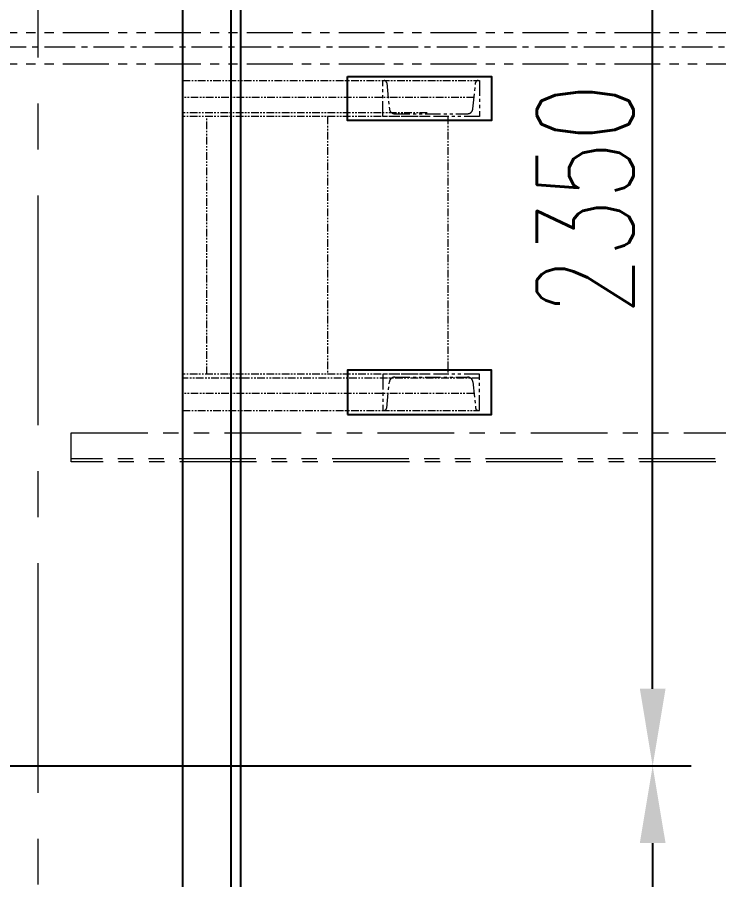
# Model space of a CAD drawing. Header units: millimetres. Extents: x -243837 to -5443, y 40 to 285140.
# Drawn here: x -229729 to -228275, y 136343 to 138131 of the extents above; entities that cross this region are included whole.
import ezdxf

# ---------------------------------------------------------------- set-up
doc = ezdxf.new("R2010")
doc.units = ezdxf.units.MM
for name, pattern in [('CENTER', [50.8, 31.75, -6.35, 6.35, -6.35]), ('CENTER2', [1.125, 0.75, -0.125, 0.125, -0.125]), ('PHANTOM', [63.5, 31.75, -6.35, 6.35, -6.35, 6.35, -6.35])]:
    doc.linetypes.add(name, pattern=pattern)
doc.layers.add('0-45-GRID MARKS', color=6, linetype='Continuous')
for name, color, linetype, lineweight in [('CEN', 1, 'CENTER', 9), ('R- PHANTOM', 3, 'PHANTOM', 9), ('R-CENTER', 1, 'CENTER2', 5), ('R-OBJECT', 2, 'Continuous', 20)]:
    doc.layers.add(name, color=color, linetype=linetype, lineweight=lineweight)
doc.styles.add('KA', font='romans.shx', dxfattribs={"width": 0.7})
doc.dimstyles.new('KAT', dxfattribs={"dimscale": 125, "dimtxt": 2.5, "dimasz": 2, "dimexe": 1, "dimexo": 0.06, "dimgap": 0.5, "dimtad": 1, "dimdec": 0, "dimzin": 0, "dimdsep": 46, "dimtxsty": 'KA', "dimcen": 1.5, "dimclrd": 1, "dimclre": 1, "dimclrt": 4, "dimadec": 0, "dimazin": 0, "dimtfac": 1, "dimtdec": 0, "dimtmove": 0, "dimatfit": 2, "dimfxl": 1.5, "dimtolj": 1, "dimtzin": 0, "dimarcsym": 0})

# ---------------------------------------------------------------- blocks, each defined once
blk = doc.blocks.new('*D1091')
at = {"color": 1, "lineweight": -2, "transparency": 16777216}
for p, q in [((-229910.7, 136578.7), (-228332.3, 136578.7)), ((-228412.3, 136418.7), (-228412.3, 135338.4)), ((-229606.7, 135178.4), (-228332.3, 135178.4))]:
    blk.add_line(p, q, dxfattribs=at)
at = {"color": 1, "transparency": 16777216}
for points in [[(-228438.9, 136418.7), (-228385.6, 136418.7), (-228412.3, 136578.7)], [(-228438.9, 135338.4), (-228385.6, 135338.4), (-228412.3, 135178.4)]]:
    blk.add_solid(points, dxfattribs=at)
at = {"layer": 'DEFPOINTS', "color": 0, "transparency": 16777216}
for p in [(-229990.7, 136578.7, 26.7), (-229686.7, 135178.4, 26.7), (-228412.3, 135178.4)]:
    blk.add_point(p, dxfattribs=at)
at = {"color": 2, "transparency": 16777216, "insert": (-228552.3, 135878.5), "char_height": 200, "attachment_point": 5, "rotation": 90, "style": 'KA'}
blk.add_mtext('\\A1;1400', dxfattribs=at)
blk = doc.blocks.new('*D1092')
at = {"color": 1, "lineweight": -2, "transparency": 16777216}
for p, q in [((-230347.1, 138928.4), (-228332.3, 138928.4)), ((-228412.3, 136738.7), (-228412.3, 138768.4)), ((-229910.7, 136578.7), (-228332.3, 136578.7))]:
    blk.add_line(p, q, dxfattribs=at)
at = {"color": 1, "transparency": 16777216}
for points in [[(-228438.9, 138768.4), (-228385.6, 138768.4), (-228412.3, 138928.4)], [(-228438.9, 136738.7), (-228385.6, 136738.7), (-228412.3, 136578.7)]]:
    blk.add_solid(points, dxfattribs=at)
at = {"layer": 'DEFPOINTS', "color": 0, "transparency": 16777216}
for p in [(-230427.1, 138928.4, 26.7), (-228412.3, 138928.4), (-229990.7, 136578.7, 26.7)]:
    blk.add_point(p, dxfattribs=at)
at = {"color": 2, "transparency": 16777216, "insert": (-228552.3, 137753.5), "char_height": 200, "attachment_point": 5, "rotation": 90, "style": 'KA'}
blk.add_mtext('\\A1;2350', dxfattribs=at)
blk = doc.blocks.new('A$C5135598A')
at = {"color": 8, "elevation": 122}
for points in [[(5324.1, 1807.7), (5622.4, 1807.7), (5622.4, 1716.4), (5324.1, 1716.4)], [(5324.1, 1107.2), (5622.4, 1107.2), (5622.4, 1198.6), (5324.1, 1198.6)]]:
    blk.add_lwpolyline(points, close=True, dxfattribs=at)
at = {"layer": 'R- PHANTOM', "color": 8, "ltscale": 0.5}
for p, q in [((4982.3, 1799.5, 252), (5597.4, 1799.5, 252)), ((5586.4, 1764.5, 252), (4982.3, 1764.5, 252)), ((5489.3, 1732.5, 252), (4982.3, 1732.5, 252)), ((5489.3, 1724.5, 252), (4982.3, 1724.5, 252)), ((5032.3, 1190.4, 122), (5032.3, 1724.5, 122)), ((5282.3, 1724.5, 122), (5282.3, 1190.4, 122)), ((5532.3, 1724.5, 122), (5532.3, 1190.4, 122)), ((5489.3, 1190.4, 252), (4982.3, 1190.4, 252)), ((5597.4, 1182.4, 252), (4982.3, 1182.4, 252)), ((5586.4, 1150.4, 252), (4982.3, 1150.4, 252)), ((4982.3, 1115.4, 252), (5597.4, 1115.4, 252))]:
    blk.add_line(p, q, dxfattribs=at)
at = {"layer": 'R- PHANTOM', "color": 8, "ltscale": 5}
for p, q in [((4751.5, 1069), (7027, 1069)), ((7038.8, 1015), (4751.5, 1015)), ((7040.3, 1009), (4751.5, 1009))]:
    blk.add_line(p, q, dxfattribs=at)
at = {"layer": 'R- PHANTOM', "color": 8, "elevation": 122}
for points in [[(5589.6, 1794.6, -0.383864), (5595, 1799.5), (5597.4, 1799.5), (5597.4, 1724.5), (5397.4, 1724.5), (5397.4, 1799.5), (5399.8, 1799.5, -0.383864), (5405.3, 1794.6), (5411, 1740.4, 0.383864), (5421.9, 1730.5), (5572.9, 1730.5, 0.383864), (5583.9, 1740.4)], [(5589.6, 1120.3, 0.383864), (5595, 1115.4), (5597.4, 1115.4), (5597.4, 1190.4), (5397.4, 1190.4), (5397.4, 1115.4), (5399.8, 1115.4, 0.383864), (5405.3, 1120.3), (5411, 1174.6, -0.383864), (5421.9, 1184.4), (5572.9, 1184.4, -0.383864), (5583.9, 1174.6)]]:
    blk.add_lwpolyline(points, format="xyb", close=True, dxfattribs=at)
at = {"layer": 'R-CENTER', "color": 8, "linetype": 'CENTER', "ltscale": 2}
blk.add_line((3781.8, 1869.1, -40.5), (7184.9, 1869.1, -40.5), dxfattribs=at)
at = {"layer": 'R-OBJECT', "color": 8, "linetype": 'PHANTOM', "ltscale": 3}
for p, q in [((3781.8, 1899.1), (7194.6, 1899.1)), ((3781.8, 1834.1), (7172.5, 1834.1))]:
    blk.add_line(p, q, dxfattribs=at)
at = {"layer": 'R-OBJECT', "color": 8}
blk.add_line((4751.5, 1009, 169.4), (4751.5, 1069, 169.4), dxfattribs=at)
blk = doc.blocks.new('*D1096')
at = {"color": 1, "lineweight": -2, "transparency": 16777216}
for p, q in [((-227546.1, 139088.4), (-227546.1, 139248.4)), ((-229526.6, 138928.4), (-227466.1, 138928.4)), ((-227546.1, 138928.4), (-227546.1, 138678.3)), ((-227558.9, 138678.3), (-227466.1, 138678.3)), ((-227546.1, 138518.3), (-227546.1, 137918.3))]:
    blk.add_line(p, q, dxfattribs=at)
at = {"color": 1, "transparency": 16777216}
for points in [[(-227572.8, 139088.4), (-227519.5, 139088.4), (-227546.1, 138928.4)], [(-227572.8, 138518.3), (-227519.5, 138518.3), (-227546.1, 138678.3)]]:
    blk.add_solid(points, dxfattribs=at)
at = {"layer": 'DEFPOINTS', "color": 0, "transparency": 16777216}
for p in [(-229606.6, 138928.4, 20.7), (-227638.9, 138678.3, 43.3), (-227546.1, 138678.3)]:
    blk.add_point(p, dxfattribs=at)
at = {"color": 4, "transparency": 16777216, "insert": (-227686.1, 138138.3), "char_height": 200, "attachment_point": 5, "rotation": 90, "style": 'KA'}
blk.add_mtext('\\A1;250', dxfattribs=at)

msp = doc.modelspace()

# ---------------------------------------------------------------- linework, layer by layer
at = {"layer": '0-45-GRID MARKS', "elevation": 47.42}
for points in [[(-235106.67, 141205.01), (-235106.67, 141594.36), (-229266.67, 141594.36), (-229266.67, 134758.36), (-235106.67, 134758.36), (-235106.67, 136557.75)], [(-235086.67, 141205.01), (-235086.67, 141574.36), (-229286.67, 141574.36), (-229286.67, 134778.36), (-235086.67, 134778.36), (-235086.67, 136557.75)]]:
    msp.add_lwpolyline(points, dxfattribs=at)
msp.add_lwpolyline([(-234986.67, 141474.36), (-229386.67, 141474.36), (-229386.67, 134878.36), (-234986.67, 134878.36)], close=True, dxfattribs=at)
at = {"layer": 'CEN', "color": 1, "ltscale": 15}
msp.add_line((-229686.67, 141571.38, 47.42), (-229686.67, 135178.36, 47.42), dxfattribs=at)

# ---------------------------------------------------------------- block references
at = {"color": 8, "ltscale": 10}
msp.add_blockref('A$C5135598A', (-234368.96, 136200.37, 50.87), dxfattribs=at)

# ---------------------------------------------------------------- dimensions: what is measured, and where the dimension line sits
for base, p1, p2, override, picture, middle in [((-227546.14, 138678.32), (-229606.63, 138928.36, 20.7), (-227638.88, 138678.32, 43.34), {"dimscale": 80, "dimexo": 1, "dimfxl": 0.18, "dimarcsym": 1}, '*D1096', (-227686.14, 138138.32)), ((-228412.26, 135178.36, 20.7), (-229990.67, 136578.71, 47.42), (-229686.67, 135178.36, 47.42), {"dimscale": 80, "dimexo": 1, "dimclrt": 2, "dimfxl": 0.18, "dimarcsym": 1}, '*D1091', (-228552.26, 135878.53, 20.7))]:
    dim = msp.add_linear_dim(base=base, p1=p1, p2=p2, angle=90, dimstyle='KAT', override=override)
    dim.commit()
    dim.dimension.update_dxf_attribs({"geometry": picture, "text_midpoint": middle})
dim = msp.add_linear_dim(base=(-228412.26, 138928.36, 20.7), p1=(-229990.67, 136578.71, 47.42), p2=(-230427.11, 138928.36, 47.42), angle=90, dimstyle='KAT', override={"dimscale": 80, "dimexo": 1, "dimclrt": 2, "dimfxl": 0.18, "dimarcsym": 1})
dim.commit()
dim.dimension.update_dxf_attribs({"geometry": '*D1092', "text_midpoint": (-228412.26, 137753.53, 20.7), "dimtype": 160})

doc.saveas('drawing.dxf')
